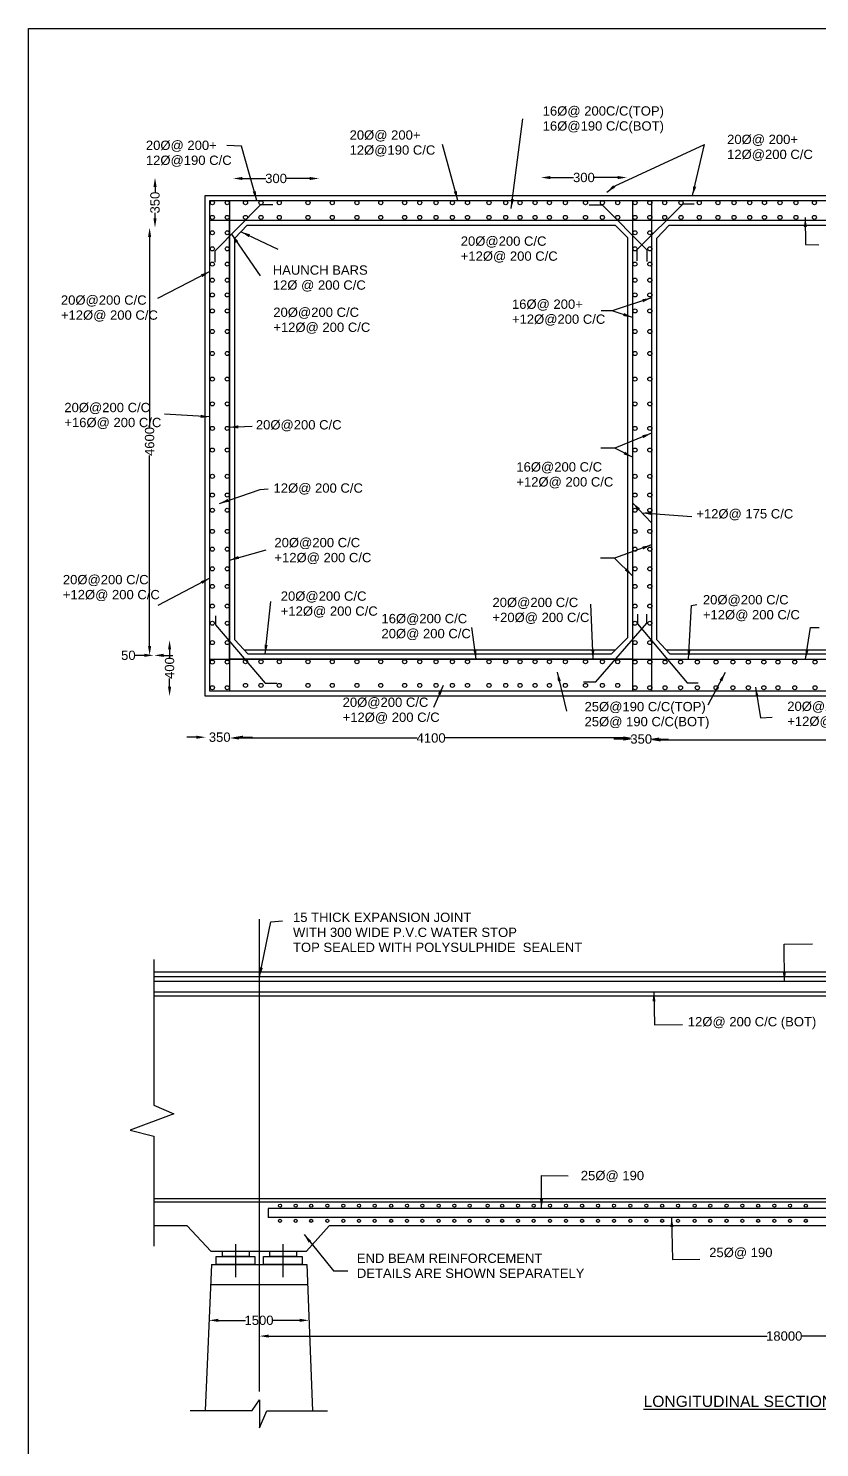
# Model space of a CAD drawing. Header units: millimetres. Extents: x 1802285 to 1820054, y 5576216 to 5591887.
# Drawn here: x 1802285 to 1806522, y 5584283 to 5591887 of the extents above; entities that cross this region are included whole.
import ezdxf

# ---------------------------------------------------------------- set-up
doc = ezdxf.new("R2010")
doc.units = ezdxf.units.MM
doc.header["$MEASUREMENT"] = 0
for name, color, linetype in [('DIMENSION', 7, 'Continuous'), ('DRAWING', 2, 'Continuous'), ('TEXT', 7, 'Continuous')]:
    doc.layers.add(name, color=color, linetype=linetype)
doc.styles.get("Standard").update_dxf_attribs({"font": 'arial.ttf', "height": 50})
doc.dimstyles.get("Standard").update_dxf_attribs({"dimtxt": 50, "dimasz": 50, "dimexe": 0.18, "dimexo": 0.0625, "dimgap": 0.09, "dimtad": 0, "dimdec": 0, "dimzin": 0, "dimdsep": 46, "dimtxsty": 'Standard', "dimcen": 0.09, "dimse1": 1, "dimse2": 1, "dimadec": 0, "dimazin": 0, "dimtfac": 1, "dimtdec": 0, "dimtofl": 0, "dimtmove": 0, "dimatfit": 3, "dimfxl": 1, "dimtolj": 1, "dimtzin": 0, "dimarcsym": 0})

# ---------------------------------------------------------------- blocks, each defined once
blk = doc.blocks.new('*D54')
at = {"layer": 'Defpoints', "color": 0, "transparency": 16777216}
for p in [(1803841, 5591082.7), (1803381.2, 5591071.1), (1803841, 5591081.2)]:
    blk.add_point(p, dxfattribs=at)
at = {"layer": 'DIMENSION', "color": 0, "lineweight": -2, "transparency": 16777216}
for p, q in [((1803431.2, 5591082.7), (1803555.9, 5591082.7)), ((1803791, 5591082.7), (1803666.3, 5591082.7))]:
    blk.add_line(p, q, dxfattribs=at)
at = {"layer": 'DIMENSION', "color": 0, "transparency": 16777216}
for points in [[(1803431.2, 5591091), (1803431.2, 5591074.4), (1803381.2, 5591082.7)], [(1803791, 5591091), (1803791, 5591074.4), (1803841, 5591082.7)]]:
    blk.add_solid(points, dxfattribs=at)
at = {"layer": 'DIMENSION', "color": 0, "transparency": 16777216, "insert": (1803611.1, 5591082.7), "char_height": 50, "attachment_point": 5}
blk.add_mtext('\\A1;300', dxfattribs=at)
blk = doc.blocks.new('*D55')
at = {"layer": 'Defpoints', "color": 0, "transparency": 16777216}
for p in [(1802961.9, 5591087.9), (1802962.8, 5591087.9), (1802951.1, 5590819.3)]:
    blk.add_point(p, dxfattribs=at)
at = {"layer": 'DIMENSION', "color": 0, "lineweight": -2, "transparency": 16777216}
for p, q in [((1802962.8, 5591037.9), (1802962.8, 5591008.8)), ((1802962.8, 5590869.3), (1802962.8, 5590898.4))]:
    blk.add_line(p, q, dxfattribs=at)
at = {"layer": 'DIMENSION', "color": 0, "transparency": 16777216}
for points in [[(1802954.5, 5591037.9), (1802971.2, 5591037.9), (1802962.8, 5591087.9)], [(1802954.5, 5590869.3), (1802971.2, 5590869.3), (1802962.8, 5590819.3)]]:
    blk.add_solid(points, dxfattribs=at)
at = {"layer": 'DIMENSION', "color": 0, "transparency": 16777216, "insert": (1802962.8, 5590953.6), "char_height": 50, "attachment_point": 5, "rotation": 90}
blk.add_mtext('\\A1;350', dxfattribs=at)
blk = doc.blocks.new('*D56')
at = {"layer": 'Defpoints', "color": 0, "transparency": 16777216}
for p in [(1802962.8, 5590819.3), (1802934, 5588527.9), (1802955.9, 5588527.9)]:
    blk.add_point(p, dxfattribs=at)
at = {"layer": 'DIMENSION', "color": 0, "lineweight": -2, "transparency": 16777216}
for p, q in [((1802934, 5590769.3), (1802934, 5589749.3)), ((1802934, 5588577.9), (1802934, 5589597.9))]:
    blk.add_line(p, q, dxfattribs=at)
at = {"layer": 'DIMENSION', "color": 0, "transparency": 16777216}
for points in [[(1802925.6, 5590769.3), (1802942.3, 5590769.3), (1802934, 5590819.3)], [(1802925.6, 5588577.9), (1802942.3, 5588577.9), (1802934, 5588527.9)]]:
    blk.add_solid(points, dxfattribs=at)
at = {"layer": 'DIMENSION', "color": 0, "transparency": 16777216, "insert": (1802934, 5589673.6), "char_height": 50, "attachment_point": 5, "rotation": 90}
blk.add_mtext('\\A1;4600', dxfattribs=at)
blk = doc.blocks.new('*D57')
at = {"layer": 'Defpoints', "color": 0, "transparency": 16777216}
for p in [(1805489.5, 5591087.8), (1805489.5, 5591086.2), (1805029.7, 5591076.2)]:
    blk.add_point(p, dxfattribs=at)
at = {"layer": 'DIMENSION', "color": 0, "lineweight": -2, "transparency": 16777216}
for p, q in [((1805079.7, 5591087.8), (1805204.4, 5591087.8)), ((1805439.5, 5591087.8), (1805314.8, 5591087.8))]:
    blk.add_line(p, q, dxfattribs=at)
at = {"layer": 'DIMENSION', "color": 0, "transparency": 16777216}
for points in [[(1805079.7, 5591096.1), (1805079.7, 5591079.4), (1805029.7, 5591087.8)], [(1805439.5, 5591096.1), (1805439.5, 5591079.4), (1805489.5, 5591087.8)]]:
    blk.add_solid(points, dxfattribs=at)
at = {"layer": 'DIMENSION', "color": 0, "transparency": 16777216, "insert": (1805259.6, 5591087.8), "char_height": 50, "attachment_point": 5}
blk.add_mtext('\\A1;300', dxfattribs=at)
blk = doc.blocks.new('*D58')
at = {"layer": 'Defpoints', "color": 0, "transparency": 16777216}
for p in [(1802955.9, 5588527.9), (1802955.9, 5588527.9), (1802958.5, 5588553.8)]:
    blk.add_point(p, dxfattribs=at)
at = {"layer": 'DIMENSION', "color": 0, "lineweight": -2, "transparency": 16777216}
for p, q in [((1802905.9, 5588527.9), (1802855.9, 5588527.9)), ((1803008.5, 5588527.9), (1803058.5, 5588527.9))]:
    blk.add_line(p, q, dxfattribs=at)
at = {"layer": 'DIMENSION', "color": 0, "transparency": 16777216}
for points in [[(1802905.9, 5588536.2), (1802905.9, 5588519.5), (1802955.9, 5588527.9)], [(1803008.5, 5588536.2), (1803008.5, 5588519.5), (1802958.5, 5588527.9)]]:
    blk.add_solid(points, dxfattribs=at)
at = {"layer": 'DIMENSION', "color": 0, "transparency": 16777216, "insert": (1802820.1, 5588527.9), "char_height": 50, "attachment_point": 5}
blk.add_mtext('\\A1;50', dxfattribs=at)
blk = doc.blocks.new('*D59')
at = {"layer": 'Defpoints', "color": 0, "transparency": 16777216}
for p in [(1803045.9, 5588609.7), (1803040.9, 5588309.7), (1803040.9, 5588309.7)]:
    blk.add_point(p, dxfattribs=at)
at = {"layer": 'DIMENSION', "color": 0, "lineweight": -2, "transparency": 16777216}
for p, q in [((1803040.9, 5588559.7), (1803040.9, 5588516)), ((1803040.9, 5588359.7), (1803040.9, 5588403.5))]:
    blk.add_line(p, q, dxfattribs=at)
at = {"layer": 'DIMENSION', "color": 0, "transparency": 16777216}
for points in [[(1803032.5, 5588559.7), (1803049.2, 5588559.7), (1803040.9, 5588609.7)], [(1803032.5, 5588359.7), (1803049.2, 5588359.7), (1803040.9, 5588309.7)]]:
    blk.add_solid(points, dxfattribs=at)
at = {"layer": 'DIMENSION', "color": 0, "transparency": 16777216, "insert": (1803040.9, 5588459.7), "char_height": 50, "attachment_point": 5, "rotation": 90}
blk.add_mtext('\\A1;400', dxfattribs=at)
blk = doc.blocks.new('*D60')
at = {"layer": 'Defpoints', "color": 0, "transparency": 16777216}
for p in [(1803234, 5588089.2), (1803234, 5588087.5), (1803384.3, 5588082.4)]:
    blk.add_point(p, dxfattribs=at)
at = {"layer": 'DIMENSION', "color": 0, "lineweight": -2, "transparency": 16777216}
for p, q in [((1803184, 5588089.2), (1803134, 5588089.2)), ((1803434.3, 5588089.2), (1803484.3, 5588089.2))]:
    blk.add_line(p, q, dxfattribs=at)
at = {"layer": 'DIMENSION', "color": 0, "transparency": 16777216}
for points in [[(1803184, 5588097.5), (1803184, 5588080.9), (1803234, 5588089.2)], [(1803434.3, 5588097.5), (1803434.3, 5588080.9), (1803384.3, 5588089.2)]]:
    blk.add_solid(points, dxfattribs=at)
at = {"layer": 'DIMENSION', "color": 0, "transparency": 16777216, "insert": (1803309.2, 5588089.2), "char_height": 50, "attachment_point": 5}
blk.add_mtext('\\A1;350', dxfattribs=at)
blk = doc.blocks.new('*D61')
at = {"layer": 'Defpoints', "color": 0, "transparency": 16777216}
for p in [(1803362.6, 5588335.7), (1805520.2, 5588335.7), (1805520.2, 5588085.1)]:
    blk.add_point(p, dxfattribs=at)
at = {"layer": 'DIMENSION', "color": 0, "lineweight": -2, "transparency": 16777216}
for p, q in [((1803412.6, 5588085.1), (1804365.8, 5588085.1)), ((1805470.2, 5588085.1), (1804517.1, 5588085.1))]:
    blk.add_line(p, q, dxfattribs=at)
at = {"layer": 'DIMENSION', "color": 0, "transparency": 16777216}
for points in [[(1803412.6, 5588093.4), (1803412.6, 5588076.8), (1803362.6, 5588085.1)], [(1805470.2, 5588093.4), (1805470.2, 5588076.8), (1805520.2, 5588085.1)]]:
    blk.add_solid(points, dxfattribs=at)
at = {"layer": 'DIMENSION', "color": 0, "transparency": 16777216, "insert": (1804441.4, 5588085.1), "char_height": 50, "attachment_point": 5}
blk.add_mtext('\\A1;4100', dxfattribs=at)
blk = doc.blocks.new('*D62')
at = {"layer": 'Defpoints', "color": 0, "transparency": 16777216}
for p in [(1805621.3, 5588335.7), (1807732.9, 5588093.1), (1807732.9, 5588074.6)]:
    blk.add_point(p, dxfattribs=at)
at = {"layer": 'DIMENSION', "color": 0, "lineweight": -2, "transparency": 16777216}
for p, q in [((1805671.3, 5588074.6), (1806597.8, 5588074.6)), ((1807682.9, 5588074.6), (1806749.1, 5588074.6))]:
    blk.add_line(p, q, dxfattribs=at)
at = {"layer": 'DIMENSION', "color": 0, "transparency": 16777216}
for points in [[(1805671.3, 5588083), (1805671.3, 5588066.3), (1805621.3, 5588074.6)], [(1807682.9, 5588083), (1807682.9, 5588066.3), (1807732.9, 5588074.6)]]:
    blk.add_solid(points, dxfattribs=at)
at = {"layer": 'DIMENSION', "color": 0, "transparency": 16777216, "insert": (1806673.4, 5588074.6), "char_height": 50, "attachment_point": 5}
blk.add_mtext('\\A1;4100', dxfattribs=at)
blk = doc.blocks.new('*D74')
at = {"layer": 'Defpoints', "color": 0, "transparency": 16777216}
for p in [(1803251.9, 5584965.1), (1803251.9, 5584954), (1803787.8, 5584963)]:
    blk.add_point(p, dxfattribs=at)
at = {"layer": 'DIMENSION', "color": 0, "lineweight": -2, "transparency": 16777216}
for p, q in [((1803301.9, 5584965.1), (1803447.5, 5584965.1)), ((1803737.8, 5584965.1), (1803592.2, 5584965.1))]:
    blk.add_line(p, q, dxfattribs=at)
at = {"layer": 'DIMENSION', "color": 0, "transparency": 16777216}
for points in [[(1803301.9, 5584973.5), (1803301.9, 5584956.8), (1803251.9, 5584965.1)], [(1803737.8, 5584973.5), (1803737.8, 5584956.8), (1803787.8, 5584965.1)]]:
    blk.add_solid(points, dxfattribs=at)
at = {"layer": 'DIMENSION', "color": 0, "transparency": 16777216, "insert": (1803519.8, 5584965.1), "char_height": 50, "attachment_point": 5}
blk.add_mtext('\\A1;1500', dxfattribs=at)
blk = doc.blocks.new('*D75')
at = {"layer": 'Defpoints', "color": 0, "transparency": 16777216}
for p in [(1803522.2, 5584880.7), (1803522.2, 5584880.7), (1809142.5, 5584880.7)]:
    blk.add_point(p, dxfattribs=at)
at = {"layer": 'DIMENSION', "color": 0, "lineweight": -2, "transparency": 16777216}
for p, q in [((1803572.2, 5584880.7), (1806240.6, 5584880.7)), ((1809092.5, 5584880.7), (1806424.1, 5584880.7))]:
    blk.add_line(p, q, dxfattribs=at)
at = {"layer": 'DIMENSION', "color": 0, "transparency": 16777216}
for points in [[(1803572.2, 5584889), (1803572.2, 5584872.3), (1803522.2, 5584880.7)], [(1809092.5, 5584889), (1809092.5, 5584872.3), (1809142.5, 5584880.7)]]:
    blk.add_solid(points, dxfattribs=at)
at = {"layer": 'DIMENSION', "color": 0, "transparency": 16777216, "insert": (1806332.3, 5584880.7), "char_height": 50, "attachment_point": 5}
blk.add_mtext('\\A1;18000', dxfattribs=at)
blk = doc.blocks.new('*D144')
at = {"layer": 'Defpoints', "color": 0, "transparency": 16777216}
for p in [(1805520.2, 5588335.7), (1805612.6, 5588343.6), (1805612.6, 5588079.3)]:
    blk.add_point(p, dxfattribs=at)
at = {"layer": 'DIMENSION', "color": 0, "lineweight": -2, "transparency": 16777216}
for p, q in [((1805470.2, 5588079.3), (1805420.2, 5588079.3)), ((1805662.6, 5588079.3), (1805712.6, 5588079.3))]:
    blk.add_line(p, q, dxfattribs=at)
at = {"layer": 'DIMENSION', "color": 0, "transparency": 16777216}
for points in [[(1805470.2, 5588087.6), (1805470.2, 5588071), (1805520.2, 5588079.3)], [(1805662.6, 5588087.6), (1805662.6, 5588071), (1805612.6, 5588079.3)]]:
    blk.add_solid(points, dxfattribs=at)
at = {"layer": 'DIMENSION', "color": 0, "transparency": 16777216, "insert": (1805566.4, 5588079.3), "char_height": 50, "attachment_point": 5}
blk.add_mtext('\\A1;350', dxfattribs=at)

msp = doc.modelspace()

# ---------------------------------------------------------------- linework, layer by layer
at = {"layer": 'DIMENSION', "color": 0}
msp.add_lwpolyline([(1820030.5, 5576216.2), (1802284.9, 5576216.2), (1802284.9, 5591886.9), (1820030.5, 5591886.9)], close=True, dxfattribs=at)
at = {"layer": 'DRAWING', "color": 0}
for points in [[(1803230.7, 5590991.5), (1814643.6, 5590991.5), (1814643.6, 5588309.8), (1803230.7, 5588309.8)], [(1803256.7, 5590965.6), (1814617.6, 5590965.6), (1814617.6, 5588335.7), (1803256.7, 5588335.7)], [(1803362.6, 5590860.2), (1805520.2, 5590860.2), (1805520.2, 5588506.8), (1803362.6, 5588506.8)], [(1803290.7, 5585308), (1803497.5, 5585308), (1803497.5, 5585265), (1803290.7, 5585265)], [(1803324, 5585335.3), (1803466.4, 5585335.3), (1803466.4, 5585308), (1803324, 5585308)], [(1803544.6, 5585308), (1803751.4, 5585308), (1803751.4, 5585265), (1803544.6, 5585265)], [(1803577.9, 5585335.3), (1803720.3, 5585335.3), (1803720.3, 5585308), (1803577.9, 5585308)]]:
    msp.add_lwpolyline(points, close=True, dxfattribs=at)
for points in [[(1803593.9, 5590942), (1803527.8, 5590942), (1803283.6, 5590692.8), (1803283.6, 5590633.8)], [(1803362.6, 5590965.6), (1803362.6, 5588335.7)], [(1805288.4, 5590941.4), (1805357.5, 5590941.4), (1805596.4, 5590700.2), (1805596.4, 5590638.5)], [(1805520.2, 5590965.6), (1805520.2, 5588335.7)], [(1805544.2, 5590641.4), (1805544.2, 5590702.6), (1805790.5, 5590946.8), (1805849.8, 5590946.8)], [(1805621.3, 5590965.6), (1805621.3, 5588335.7)], [(1803256.7, 5590860.2), (1814617.6, 5590860.2)], [(1803390.3, 5590762.2), (1803456.6, 5590832.5)], [(1803456.6, 5590832.5), (1805426.4, 5590832.5)], [(1805492.6, 5590767.1), (1805426.4, 5590832.5)], [(1805649.6, 5590762.2), (1805715.9, 5590832.5)], [(1805715.9, 5590832.5), (1807685.7, 5590832.5)], [(1803390.3, 5588611.3), (1803390.3, 5590762.2)], [(1805492.6, 5590767.1), (1805492.6, 5588621.5)], [(1805649.6, 5588611.3), (1805649.6, 5590762.2)], [(1803285.9, 5588739.1), (1803285.9, 5588691.5), (1803552.1, 5588378.2), (1803615.3, 5588378.2)], [(1805258.1, 5588386.3), (1805323.5, 5588386.3), (1805596.9, 5588701.1), (1805596.9, 5588749.3)], [(1805546.8, 5588748.1), (1805546.8, 5588696.4), (1805812.3, 5588381.1), (1805871.9, 5588381.1)], [(1803390.3, 5588611.3), (1803462.5, 5588534.4)], [(1805405.1, 5588534.4), (1805492.6, 5588621.5)], [(1805649.6, 5588611.3), (1805721.8, 5588534.4)], [(1803256.7, 5588506.8), (1814617.6, 5588506.8)], [(1805427, 5588556.2), (1803442.1, 5588556.2)], [(1805405.1, 5588534.4), (1803462.5, 5588534.4)], [(1807686.3, 5588556.2), (1805701.4, 5588556.2)], [(1807664.4, 5588534.4), (1805721.8, 5588534.4)], [(1803522.2, 5584583), (1803522.2, 5587115)], [(1802955.9, 5586898.8), (1802955.9, 5586118), (1803064.2, 5586070.8), (1802829.4, 5585984.1), (1802955.9, 5585951.8), (1802955.9, 5585361.8)], [(1809682.3, 5586830.5), (1802955.9, 5586830.5)], [(1809682.3, 5586805.9), (1802955.9, 5586805.9)], [(1809682.3, 5586779.7), (1802955.9, 5586779.7)], [(1809682.3, 5586724.1), (1802955.9, 5586724.1)], [(1809682.3, 5586701.7), (1802955.9, 5586701.7)], [(1809682.3, 5585616.7), (1802955.9, 5585616.7)], [(1809682.3, 5585598.1), (1802955.9, 5585598.1)], [(1809091.3, 5585564.2), (1803568.2, 5585564.2)], [(1803568.2, 5585564.2), (1803568.2, 5585515.9)], [(1803135.6, 5585470.6), (1802955.9, 5585470.6)], [(1803135.6, 5585470.6), (1803262.1, 5585335.3), (1803773.6, 5585335.3), (1803895.3, 5585470.6)], [(1809091.3, 5585515.9), (1803568.2, 5585515.9)], [(1808767.5, 5585470.6), (1803895.3, 5585470.6)], [(1803395.2, 5585195.7), (1803395.2, 5585373.8)], [(1803649.1, 5585195.7), (1803649.1, 5585373.8)], [(1803265.2, 5585265), (1803231.6, 5584481.3)], [(1803265.2, 5585265), (1803776.2, 5585265), (1803806.4, 5584480.3)], [(1803260.6, 5585157.9), (1803780.3, 5585157.8)], [(1803150.4, 5584481.3), (1803482.6, 5584481.3), (1803522, 5584538.4), (1803522, 5584388.4), (1803561.5, 5584480.3), (1803887.4, 5584480.3)]]:
    msp.add_lwpolyline(points, dxfattribs=at)
for centre, radius in [((1803270.1, 5590953), 10.8), ((1803349.5, 5590953), 10.8), ((1803447.4, 5590953), 10.8), ((1803530.5, 5590953), 10.8), ((1803628.5, 5590953), 10.8), ((1803782.1, 5590953), 10.8), ((1803912.1, 5590953), 10.8), ((1804044.1, 5590953), 10.8), ((1804171.9, 5590953), 10.8), ((1804299.7, 5590953), 10.8), ((1804380.7, 5590953), 10.8), ((1804468, 5590953), 10.8), ((1804555.4, 5590953), 10.8), ((1804636.3, 5590953), 10.8), ((1804751.3, 5590953), 10.8), ((1804840.8, 5590953), 10.8), ((1804917.5, 5590953), 10.8), ((1804998.4, 5590953), 10.8), ((1805075.1, 5590953), 10.8), ((1805160.3, 5590953), 10.8), ((1805268.2, 5590953), 10.8), ((1805358.7, 5590953), 10.8), ((1805440.8, 5590953), 10.8), ((1805533.2, 5590953), 10.8), ((1805612.6, 5590953), 10.8), ((1805692.2, 5590953), 10.8), ((1805779.5, 5590953), 10.8), ((1805877.3, 5590953), 10.8), ((1805977.2, 5590953), 10.8), ((1806063.5, 5590953), 10.8), ((1806147.7, 5590953), 10.8), ((1806226.5, 5590953), 10.8), ((1806309.7, 5590953), 10.8), ((1806394.9, 5590953), 10.8), ((1806494.1, 5590953), 10.8), ((1803270.1, 5590874.2), 10.8), ((1803349.5, 5590874.2), 10.8), ((1803447.4, 5590874.2), 10.8), ((1803530.5, 5590874.2), 10.8), ((1803628.5, 5590874.2), 10.8), ((1803782.1, 5590874.2), 10.8), ((1803912.1, 5590874.2), 10.8), ((1804044.1, 5590874.2), 10.8), ((1804171.9, 5590874.2), 10.8), ((1804299.7, 5590874.2), 10.8), ((1804380.7, 5590874.2), 10.8), ((1804468, 5590874.2), 10.8), ((1804555.4, 5590874.2), 10.8), ((1804636.3, 5590874.2), 10.8), ((1804751.3, 5590874.2), 10.8), ((1804840.8, 5590874.2), 10.8), ((1804917.5, 5590874.2), 10.8), ((1804998.4, 5590874.2), 10.8), ((1805075.1, 5590874.2), 10.8), ((1805160.3, 5590874.2), 10.8), ((1805268.2, 5590874.2), 10.8), ((1805358.7, 5590874.2), 10.8), ((1805440.8, 5590874.2), 10.8), ((1805533.2, 5590874.2), 10.8), ((1805612.6, 5590874.2), 10.8), ((1805692.2, 5590874.2), 10.8), ((1805779.5, 5590874.2), 10.8), ((1805877.3, 5590874.2), 10.8), ((1805977.2, 5590874.2), 10.8), ((1806063.5, 5590874.2), 10.8), ((1806147.7, 5590874.2), 10.8), ((1806226.5, 5590874.2), 10.8), ((1806309.7, 5590874.2), 10.8), ((1806394.9, 5590874.2), 10.8), ((1806494.1, 5590874.2), 10.8), ((1803270.1, 5590791.7), 10.8), ((1803349.5, 5590791.7), 10.8), ((1805533.2, 5590791.7), 10.8), ((1805612.6, 5590791.7), 10.8), ((1803270.1, 5590705.8), 10.8), ((1803349.5, 5590705.8), 10.8), ((1805533.2, 5590705.8), 10.8), ((1805612.6, 5590705.8), 10.8), ((1803270.1, 5590623.9), 10.8), ((1803349.5, 5590623.9), 10.8), ((1805533.2, 5590623.9), 10.8), ((1805612.6, 5590623.9), 10.8), ((1803270.1, 5590538), 10.8), ((1803349.5, 5590538), 10.8), ((1805533.2, 5590538), 10.8), ((1805612.6, 5590538), 10.8), ((1803270.1, 5590458.9), 10.8), ((1803349.5, 5590458.9), 10.8), ((1805533.2, 5590458.9), 10.8), ((1805612.6, 5590458.9), 10.8), ((1803270.1, 5590373), 10.8), ((1803349.5, 5590373), 10.8), ((1805533.2, 5590373), 10.8), ((1805612.6, 5590373), 10.8), ((1803270.1, 5590262.9), 10.8), ((1803349.5, 5590262.9), 10.8), ((1805533.2, 5590262.9), 10.8), ((1805612.6, 5590262.9), 10.8), ((1803270.1, 5590145.1), 10.8), ((1803349.5, 5590145.1), 10.8), ((1805533.2, 5590145.1), 10.8), ((1805612.6, 5590145.1), 10.8), ((1803270.1, 5590007.9), 10.8), ((1803349.5, 5590007.9), 10.8), ((1805533.2, 5590007.9), 10.8), ((1805612.6, 5590007.9), 10.8), ((1803270.1, 5589875.2), 10.8), ((1803349.5, 5589875.2), 10.8), ((1805533.2, 5589875.2), 10.8), ((1805612.6, 5589875.2), 10.8), ((1803270.1, 5589743.8), 10.8), ((1803349.5, 5589743.8), 10.8), ((1805533.2, 5589743.8), 10.8), ((1805612.6, 5589743.8), 10.8), ((1803270.1, 5589627.9), 10.8), ((1803349.5, 5589627.9), 10.8), ((1805533.2, 5589627.9), 10.8), ((1805612.6, 5589627.9), 10.8), ((1803270.1, 5589486.9), 10.8), ((1803349.5, 5589486.9), 10.8), ((1805533.2, 5589486.9), 10.8), ((1805612.6, 5589486.9), 10.8), ((1803270.1, 5589386.5), 10.8), ((1803349.5, 5589386.5), 10.8), ((1805533.2, 5589386.5), 10.8), ((1805612.6, 5589386.5), 10.8), ((1803270.1, 5589305.3), 10.8), ((1803349.5, 5589305.3), 10.8), ((1805533.2, 5589305.3), 10.8), ((1805612.6, 5589305.3), 10.8), ((1803270.1, 5589192.1), 10.8), ((1803349.5, 5589192.1), 10.8), ((1805533.2, 5589192.1), 10.8), ((1805612.6, 5589192.1), 10.8), ((1803270.1, 5589096.7), 10.8), ((1803349.5, 5589096.7), 10.8), ((1805533.2, 5589096.7), 10.8), ((1805612.6, 5589096.7), 10.8), ((1803270.1, 5588991.4), 10.8), ((1803349.5, 5588991.4), 10.8), ((1805533.2, 5588991.4), 10.8), ((1805612.6, 5588991.4), 10.8), ((1803270.1, 5588897), 10.8), ((1803349.5, 5588897), 10.8), ((1805533.2, 5588897), 10.8), ((1805612.6, 5588897), 10.8), ((1803270.1, 5588791.7), 10.8), ((1803349.5, 5588791.7), 10.8), ((1805533.2, 5588791.7), 10.8), ((1805612.6, 5588791.7), 10.8), ((1803270.1, 5588700.1), 10.8), ((1803349.5, 5588700.1), 10.8), ((1805533.2, 5588700.1), 10.8), ((1805612.6, 5588700.1), 10.8), ((1803270.1, 5588596.1), 10.8), ((1803349.5, 5588596.1), 10.8), ((1805533.2, 5588596.1), 10.8), ((1805612.6, 5588596.1), 10.8), ((1803270.1, 5588491.8), 10.8), ((1803349.5, 5588491.8), 10.8), ((1803447.4, 5588493.6), 10.8), ((1803530.5, 5588493.6), 10.8), ((1803628.5, 5588493.6), 10.8), ((1803782.1, 5588493.6), 10.8), ((1803912.1, 5588493.6), 10.8), ((1804044.1, 5588493.6), 10.8), ((1804171.9, 5588493.6), 10.8), ((1804299.7, 5588493.6), 10.8), ((1804380.7, 5588493.6), 10.8), ((1804468, 5588493.6), 10.8), ((1804555.4, 5588493.6), 10.8), ((1804636.3, 5588493.6), 10.8), ((1804751.3, 5588493.6), 10.8), ((1804840.8, 5588493.6), 10.8), ((1804917.5, 5588493.6), 10.8), ((1804998.4, 5588493.6), 10.8), ((1805075.1, 5588493.6), 10.8), ((1805160.3, 5588493.6), 10.8), ((1805268.2, 5588493.6), 10.8), ((1805358.7, 5588493.6), 10.8), ((1805440.8, 5588493.6), 10.8), ((1805533.2, 5588491.8), 10.8), ((1805612.6, 5588491.8), 10.8), ((1805694.1, 5588491.8), 10.8), ((1805777, 5588491.8), 10.8), ((1805867, 5588491.8), 10.8), ((1805967.1, 5588491.8), 10.8), ((1806057.2, 5588491.8), 10.8), ((1806140.1, 5588491.8), 10.8), ((1806223, 5588491.8), 10.8), ((1806298.8, 5588491.8), 10.8), ((1806388.8, 5588491.8), 10.8), ((1806497.5, 5588491.8), 10.8), ((1803270.1, 5588354.5), 10.8), ((1803349.5, 5588354.5), 10.8), ((1803447.4, 5588366.9), 10.8), ((1803530.5, 5588366.9), 10.8), ((1803628.5, 5588366.9), 10.8), ((1803782.1, 5588366.9), 10.8), ((1803912.1, 5588366.9), 10.8), ((1804044.1, 5588366.9), 10.8), ((1804171.9, 5588366.9), 10.8), ((1804299.7, 5588366.9), 10.8), ((1804380.7, 5588366.9), 10.8), ((1804468, 5588366.9), 10.8), ((1804555.4, 5588366.9), 10.8), ((1804636.3, 5588366.9), 10.8), ((1804751.3, 5588366.9), 10.8), ((1804840.8, 5588366.9), 10.8), ((1804917.5, 5588366.9), 10.8), ((1804998.4, 5588366.9), 10.8), ((1805075.1, 5588366.9), 10.8), ((1805160.3, 5588366.9), 10.8), ((1805268.2, 5588366.9), 10.8), ((1805358.7, 5588366.9), 10.8), ((1805440.8, 5588366.9), 10.8), ((1805533.2, 5588354.5), 10.8), ((1805612.6, 5588354.5), 10.8), ((1805694.1, 5588354.5), 10.8), ((1805777, 5588354.5), 10.8), ((1805867, 5588354.5), 10.8), ((1805967.1, 5588354.5), 10.8), ((1806057.2, 5588354.5), 10.8), ((1806140.1, 5588354.5), 10.8), ((1806223, 5588354.5), 10.8), ((1806298.8, 5588354.5), 10.8), ((1806388.8, 5588354.5), 10.8), ((1806497.5, 5588354.5), 10.8), ((1803632.4, 5585579.1), 8.4), ((1803716.4, 5585579.1), 8.4), ((1803798.8, 5585579.1), 8.4), ((1803885.9, 5585579.1), 8.4), ((1803971.2, 5585579.1), 8.4), ((1804055.6, 5585579.1), 8.4), ((1804139.5, 5585579.1), 8.4), ((1804227.2, 5585579.1), 8.4), ((1804312.4, 5585579.1), 8.4), ((1804394.6, 5585579.1), 8.4), ((1804482.1, 5585579.1), 8.4), ((1804566.1, 5585579.1), 8.4), ((1804648.3, 5585579.1), 8.4), ((1804744.1, 5585579.1), 8.4), ((1804821.8, 5585579.1), 8.4), ((1804906.5, 5585579.1), 8.4), ((1804991, 5585579.1), 8.4), ((1805078.5, 5585579.1), 8.4), ((1805163.9, 5585579.1), 8.4), ((1805249.9, 5585579.1), 8.4), ((1805335.1, 5585579.1), 8.4), ((1805420.5, 5585579.1), 8.4), ((1805508, 5585579.1), 8.4), ((1805594, 5585579.1), 8.4), ((1805678.6, 5585579.1), 8.4), ((1805763.9, 5585579.1), 8.4), ((1805852.9, 5585579.1), 8.4), ((1805936, 5585579.1), 8.4), ((1806023.5, 5585579.1), 8.4), ((1806108, 5585579.1), 8.4), ((1806192.6, 5585579.1), 8.4), ((1806279.4, 5585579.1), 8.4), ((1806363.3, 5585579.1), 8.4), ((1806447.8, 5585579.1), 8.4), ((1803632.4, 5585498.2), 8.4), ((1803716.4, 5585498.2), 8.4), ((1803798.8, 5585498.2), 8.4), ((1803885.9, 5585498.2), 8.4), ((1803971.2, 5585498.2), 8.4), ((1804055.6, 5585498.2), 8.4), ((1804139.5, 5585498.2), 8.4), ((1804227.2, 5585498.2), 8.4), ((1804312.4, 5585498.2), 8.4), ((1804394.6, 5585498.2), 8.4), ((1804482.1, 5585498.2), 8.4), ((1804566.1, 5585498.2), 8.4), ((1804648.3, 5585498.2), 8.4), ((1804744.1, 5585498.2), 8.4), ((1804821.8, 5585498.2), 8.4), ((1804906.5, 5585498.2), 8.4), ((1804991, 5585498.2), 8.4), ((1805078.5, 5585498.2), 8.4), ((1805163.9, 5585498.2), 8.4), ((1805249.9, 5585498.2), 8.4), ((1805335.1, 5585498.2), 8.4), ((1805420.5, 5585498.2), 8.4), ((1805508, 5585498.2), 8.4), ((1805594, 5585498.2), 8.4), ((1805678.6, 5585498.2), 8.4), ((1805763.9, 5585498.2), 8.4), ((1805852.9, 5585498.2), 8.4), ((1805936, 5585498.2), 8.4), ((1806023.5, 5585498.2), 8.4), ((1806108, 5585498.2), 8.4), ((1806192.6, 5585498.2), 8.4), ((1806279.4, 5585498.2), 8.4), ((1806363.3, 5585498.2), 8.4), ((1806447.8, 5585498.2), 8.4)]:
    msp.add_circle(centre, radius, dxfattribs=at)

# ---------------------------------------------------------------- texts
at = {"layer": 'TEXT', "color": 0}
for s, height, p in [('16Ø@ 200C/C(TOP)', 50, (1805038.9, 5591419.6)), ('16Ø@190 C/C(BOT)', 50, (1805038.9, 5591339.2)), ('20Ø@ 200+', 50, (1804004.8, 5591290.6)), ('20Ø@ 200+', 50, (1806026.4, 5591267.2)), ('20Ø@ 200+', 50, (1802914, 5591235.6)), ('12Ø@190 C/C', 50, (1804004.8, 5591210.3)), ('12Ø@200 C/C', 50, (1806026.4, 5591186.9)), ('12Ø@190 C/C', 50, (1802914, 5591155.3)), ('20Ø@200 C/C', 50, (1804600.1, 5590722.2)), ('+12Ø@ 200 C/C', 50, (1804600.1, 5590641.9)), ('HAUNCH BARS', 50, (1803593.6, 5590567.1)), ('12Ø @ 200 C/C', 50, (1803593.6, 5590486.7)), ('20Ø@200 C/C', 50, (1802458.9, 5590406.3)), ('16Ø@ 200+', 50, (1804874.2, 5590384.3)), ('+12Ø@ 200 C/C', 50, (1802458.9, 5590325.9)), ('20Ø@200 C/C', 50, (1803596.3, 5590341)), ('+12Ø@200 C/C', 50, (1804874.2, 5590304)), ('+12Ø@ 200 C/C', 50, (1803596.3, 5590260.7)), ('20Ø@200 C/C', 50, (1802477.3, 5589830.7)), ('+16Ø@ 200 C/C', 50, (1802477.3, 5589750.4)), ('20Ø@200 C/C', 50, (1803502.9, 5589738)), ('16Ø@200 C/C', 50, (1804897.8, 5589512.6)), ('12Ø@ 200 C/C', 50, (1803597.6, 5589399.2)), ('+12Ø@ 200 C/C', 50, (1804897.8, 5589432.3)), ('+12Ø@ 175 C/C', 50, (1805861.3, 5589261.2)), ('20Ø@200 C/C', 50, (1803602.3, 5589107)), ('+12Ø@ 200 C/C', 50, (1803602.3, 5589026.7)), ('20Ø@200 C/C', 50, (1802469.4, 5588908.6)), ('+12Ø@ 200 C/C', 50, (1802469.4, 5588828.3)), ('20Ø@200 C/C', 50, (1803636.2, 5588820.3)), ('20Ø@200 C/C', 50, (1804769.9, 5588786.4)), ('20Ø@200 C/C', 50, (1805896.7, 5588800.8)), ('+12Ø@ 200 C/C', 50, (1803636.2, 5588740)), ('16Ø@200 C/C', 50, (1804175.5, 5588699.9)), ('+20Ø@ 200 C/C', 50, (1804769.9, 5588706.1)), ('+12Ø@ 200 C/C', 50, (1805896.7, 5588720.5)), ('20Ø@ 200 C/C', 50, (1804175.5, 5588619.6)), ('20Ø@200 C/C', 50, (1803967.6, 5588251.6)), ('25Ø@190 C/C(TOP)', 50, (1805263, 5588228.2)), ('20Ø@200 C/C', 50, (1806348.5, 5588230.1)), ('+12Ø@ 200 C/C', 50, (1803967.6, 5588171.3)), ('25Ø@ 190 C/C(BOT)', 50, (1805263, 5588147.9)), ('+12Ø@ 200 C/C', 50, (1806348.5, 5588149.8)), ('15 THICK EXPANSION JOINT ', 50, (1803701.8, 5587099.3)), ('WITH 300 WIDE P.V.C WATER STOP', 50, (1803701.8, 5587018.9)), ('TOP SEALED WITH POLYSULPHIDE  SEALENT  ', 50, (1803701.8, 5586938.6)), ('12Ø@ 200 C/C (BOT)', 50, (1805816, 5586540.1)), ('25Ø@ 190', 50, (1805243.1, 5585716)), ('END BEAM REINFORCEMENT ', 50, (1804043.8, 5585272.9)), ('25Ø@ 190', 50, (1805930.5, 5585303.8)), ('DETAILS ARE SHOWN SEPARATELY', 50, (1804043.8, 5585192.6)), ("%%ULONGITUDINAL SECTION 'A-A", 60, (1805579, 5584501.2))]:
    msp.add_text(s, height=height, dxfattribs=at).set_placement(p)

# ---------------------------------------------------------------- dimensions: what is measured, and where the dimension line sits
at = {"layer": 'DIMENSION', "color": 0}
for base, p1, p2, text, picture, middle in [((1802962.8, 5591087.9), (1802951.1, 5590819.3), (1802961.9, 5591087.9), '350', '*D55', (1802962.8, 5590953.6)), ((1802934, 5588527.9), (1802962.8, 5590819.3), (1802955.9, 5588527.9), '4600', '*D56', (1802934, 5589673.6)), ((1803040.9, 5588309.7), (1803045.9, 5588609.7), (1803040.9, 5588309.7), '400', '*D59', (1803040.9, 5588459.7))]:
    dim = msp.add_linear_dim(base=base, p1=p1, p2=p2, angle=90, text=text, dimstyle='Standard', dxfattribs=at)
    dim.commit()
    dim.dimension.update_dxf_attribs({"geometry": picture, "text_midpoint": middle})
for base, p1, p2, text, picture, middle in [((1803841, 5591082.7), (1803381.2, 5591071.1), (1803841, 5591081.2), '300', '*D54', (1803611.1, 5591082.7)), ((1805489.5, 5591087.8), (1805029.7, 5591076.2), (1805489.5, 5591086.2), '300', '*D57', (1805259.6, 5591087.8)), ((1802955.9, 5588527.9), (1802958.5, 5588553.8), (1802955.9, 5588527.9), '50', '*D58', (1802820.1, 5588527.9)), ((1805520.2, 5588085.1), (1803362.6, 5588335.7), (1805520.2, 5588335.7), '4100', '*D61', (1804441.4, 5588085.1)), ((1803234, 5588089.2), (1803384.3, 5588082.4), (1803234, 5588087.5), '350', '*D60', (1803309.2, 5588089.2)), ((1803251.9, 5584965.1), (1803787.8, 5584963), (1803251.9, 5584954), '1500', '*D74', (1803519.8, 5584965.1)), ((1803522.2, 5584880.7), (1809142.5, 5584880.7), (1803522.2, 5584880.7), '18000', '*D75', (1806332.3, 5584880.7))]:
    dim = msp.add_linear_dim(base=base, p1=p1, p2=p2, text=text, dimstyle='Standard', dxfattribs=at)
    dim.commit()
    dim.dimension.update_dxf_attribs({"geometry": picture, "text_midpoint": middle})
at = {"layer": 'DIMENSION'}
dim = msp.add_linear_dim(base=(1805612.6, 5588079.3), p1=(1805520.2, 5588335.7), p2=(1805612.6, 5588343.6), text='350', dimstyle='Standard', dxfattribs=at)
dim.commit()
dim.dimension.update_dxf_attribs({"geometry": '*D144', "text_midpoint": (1805566.4, 5588079.3), "dimtype": 160})
at = {"layer": 'DIMENSION', "color": 0}
dim = msp.add_linear_dim(base=(1807732.9, 5588074.6), p1=(1805621.3, 5588335.7), p2=(1807732.9, 5588093.1), text='4100', dimstyle='Standard', dxfattribs=at)
dim.commit()
dim.dimension.update_dxf_attribs({"geometry": '*D62', "text_midpoint": (1806673.4, 5588074.6), "dimtype": 160})

# ---------------------------------------------------------------- leaders
for points in [[(1804870.6, 5590922), (1804931.8, 5591401.9)], [(1803507.4, 5590965.6), (1803426.4, 5591256), (1803347.6, 5591259.2)], [(1804583.7, 5590965.6), (1804503.1, 5591265)], [(1805381.5, 5591009.1), (1805426.4, 5591043.4), (1805905, 5591264.7)], [(1805841.7, 5590991.5), (1805905, 5591264.7)], [(1806444.9, 5590873.2), (1806445.8, 5590728.9), (1806518.1, 5590727)], [(1803372.8, 5590783.8), (1803525.5, 5590560.9)], [(1803256.7, 5590584.3), (1802975.4, 5590439.9)], [(1805621.3, 5590443.2), (1805410.5, 5590373.9), (1805351.3, 5590373.5)], [(1805520.2, 5590338.3), (1805410.5, 5590373.9)], [(1803256.7, 5589805.6), (1803013.3, 5589819.4)], [(1803358.6, 5589749.6), (1803482.4, 5589755.8)], [(1805621.3, 5589718.1), (1805425.5, 5589637.8), (1805349.4, 5589638.3)], [(1805520.2, 5589589), (1805425.5, 5589637.8)], [(1803308.1, 5589341.9), (1803525.4, 5589416.5), (1803568.3, 5589419.3)], [(1805520.2, 5589345.7), (1805621.3, 5589237.9)], [(1805570.8, 5589291.8), (1805838.3, 5589271.9)], [(1805621.3, 5589119.4), (1805422.7, 5589047.9), (1805348.5, 5589048.8)], [(1803362.6, 5589038.6), (1803557.2, 5589093.9)], [(1805520.2, 5588954), (1805422.7, 5589047.9)], [(1803256.7, 5588941.4), (1802978.6, 5588794.8)], [(1803552.6, 5588534.4), (1803582.3, 5588815.6)], [(1805309.6, 5588506.8), (1805297.2, 5588801.2)], [(1805819.8, 5588506.8), (1805835, 5588794.9), (1805864.3, 5588800.7)], [(1804682.7, 5588506.8), (1804659.5, 5588677.5)], [(1806446.5, 5588506.8), (1806473.4, 5588677.8), (1806520.2, 5588677.8)], [(1805116.9, 5588438.2), (1805166.5, 5588228.4)], [(1806016.6, 5588436.5), (1805923.7, 5588260.4)], [(1804505.9, 5588365.6), (1804454.4, 5588247.8)], [(1806178.7, 5588358.1), (1806205.4, 5588192.2), (1806266.9, 5588196.3)], [(1803522.2, 5586805.9), (1803583.1, 5587100.5), (1803645.9, 5587105.2)], [(1806333.2, 5586779.7), (1806331.9, 5586980.4), (1806484.1, 5586982.9)], [(1805634.1, 5586724.1), (1805637.2, 5586549), (1805786.9, 5586549.8)], [(1805032.5, 5585564.2), (1805032.5, 5585741), (1805176, 5585738.6)], [(1805729.4, 5585515.9), (1805734, 5585290.5), (1805881, 5585293.6)], [(1803761.2, 5585424.9), (1803917.8, 5585230.1), (1803995.3, 5585231)]]:
    msp.add_leader(points, dimstyle='Standard', override={"dimgap": 0.09, "dimtad": 0}, dxfattribs=at)
at = {"layer": 'DRAWING', "color": 0}
msp.add_leader([(1803423.5, 5590797.4), (1803620.4, 5590703.2)], dimstyle='Standard', override={"dimasz": 50, "dimgap": 0.09, "dimtad": 0}, dxfattribs=at)

doc.saveas('drawing.dxf')
